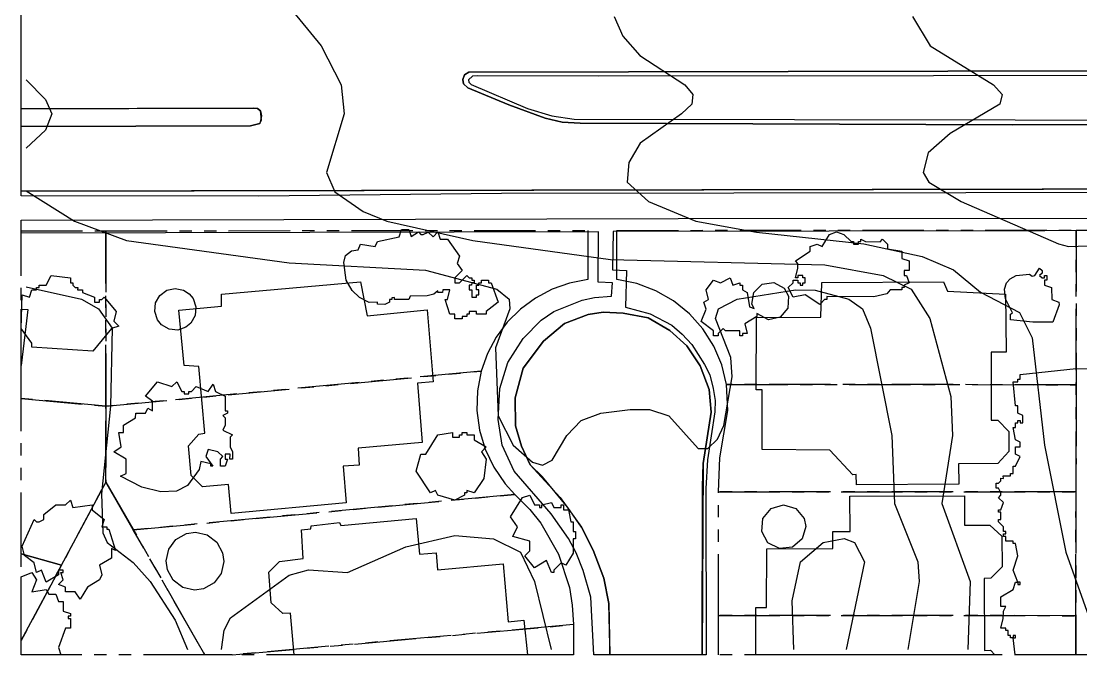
# Model space of a CAD drawing. Header units: metres. Extents: x -550 to 550, y -500 to 950.
# Drawn here: x -550 to -440.4, y -500 to -434.4 of the extents above; entities that cross this region are included whole.
import ezdxf

# ---------------------------------------------------------------- set-up
doc = ezdxf.new("R2010")
doc.units = ezdxf.units.M
doc.header["$LTSCALE"] = 2
doc.linetypes.add('PHANTOM', pattern=[6.35, 3.175, -0.635, 0.635, -0.635, 0.635, -0.635])
for name, color, linetype in [('SITE-BLDG-EXIST', 7, 'CONTINUOUS'), ('SITE-PROPERTY', 7, 'PHANTOM'), ('SITE-ROAD-CURB', 7, 'CONTINUOUS'), ('SITE-ROAD-PAVED', 7, 'CONTINUOUS'), ('SITE-TREE-CANOPY', 94, 'CONTINUOUS'), ('TOPO-CONTOUR-MAJOR', 8, 'CONTINUOUS'), ('TOPO-CONTOUR-MINOR', 9, 'CONTINUOUS')]:
    doc.layers.add(name, color=color, linetype=linetype)

msp = doc.modelspace()

# ---------------------------------------------------------------- linework, layer by layer
at = {"layer": 'SITE-BLDG-EXIST'}
for points in [[(-532.43, -481.43), (-532.7, -478.39), (-531.64, -477.17), (-531.01, -477.05), (-531.64, -470.15), (-533.14, -470.07), (-533.71, -464.34), (-529.28, -463.91), (-529.29, -462.68), (-514.89, -461.42), (-514.2, -464.92), (-508, -464.29), (-507.37, -471.76), (-509, -471.88), (-508.51, -478.02), (-515.14, -478.6), (-515.04, -480.38), (-516.71, -480.49), (-516.38, -484.28), (-528.29, -485.36), (-528.54, -482.38), (-531.25, -482.62)], [(-453.02, -482.33), (-463.58, -482.4), (-463.64, -481.35), (-463.96, -481.36), (-466.36, -478.83), (-473.35, -478.77), (-473.36, -472.57), (-473.96, -472.57), (-473.95, -465.09), (-467.28, -465.07), (-467.19, -461.46), (-454.58, -461.41), (-454.19, -462.37), (-448.17, -462.68), (-448.1, -468.69), (-449.67, -468.69), (-449.66, -475.72), (-448.96, -475.72), (-447.82, -476.9), (-447.82, -478.96), (-448.97, -480.21), (-453.03, -480.24)], [(-549.3, -464.26), (-549.51, -466.01), (-550, -470.06), (-550, -464.23)], [(-473.99, -495.1), (-472.89, -495.1), (-472.88, -489.02), (-466.03, -489), (-466.04, -487.24), (-464.26, -487.23), (-464.28, -483.57), (-452.43, -483.54), (-452.42, -486.58), (-449.8, -486.57), (-448.55, -487.72), (-448.54, -490.91), (-449.7, -492.06), (-450.37, -492.11), (-450.35, -499.55), (-449.73, -499.53), (-449.28, -500), (-474.02, -500)], [(-522.14, -495.68), (-522.93, -495.72), (-524.14, -494.62), (-524.4, -491.46), (-523.29, -490.34), (-520.83, -490.02), (-521, -487.06), (-520.03, -486.95), (-520.02, -486.65), (-517.06, -486.3), (-516.95, -486.62), (-509.14, -485.9), (-508.8, -489.58), (-507.09, -489.43), (-506.92, -491.19), (-500.16, -490.58), (-499.61, -496.6), (-498, -496.4), (-497.61, -500), (-521.76, -500)]]:
    msp.add_lwpolyline(points, close=True, dxfattribs=at)
at = {"layer": 'SITE-PROPERTY'}
for points in [[(-440.89, -495.95), (-440.88, -456.04), (-375.05, -455.95), (-375.09, -500), (-440.89, -500)], [(-541.24, -456.12), (-541.24, -474.27), (-550, -473.47), (-550, -456.13)], [(-541.24, -456.12), (-491.37, -456.08), (-491.37, -461.16), (-493.27, -461.53), (-495.09, -462.17), (-496.8, -463.08), (-498.35, -464.22), (-499.72, -465.58), (-500.86, -467.13), (-501.77, -468.83), (-502.41, -470.65), (-541.24, -474.27)], [(-477.04, -472.03), (-477.54, -469.99), (-478.36, -468.06), (-479.48, -466.27), (-480.88, -464.7), (-482.51, -463.37), (-484.34, -462.32), (-486.31, -461.58), (-488.37, -461.17), (-488.37, -456.08), (-440.88, -456.04), (-440.88, -472.05)], [(-541.24, -482.12), (-541.24, -474.27), (-502.41, -470.65), (-502.8, -472.67), (-502.85, -474.73), (-502.59, -476.76), (-502.01, -478.73), (-501.12, -480.59), (-499.95, -482.29), (-498.93, -483.4), (-538.4, -487.07)], [(-440.89, -483.15), (-477.88, -483.14), (-477.73, -479.6), (-476.9, -474.71), (-477.04, -472.03), (-440.88, -472.05)], [(-541.24, -474.27), (-541.24, -482.12), (-545.84, -490.73), (-550, -489.54), (-550, -473.47)], [(-545.84, -490.73), (-541.24, -482.12), (-531.01, -500), (-550, -500), (-550, -498.52)], [(-440.89, -495.95), (-477.88, -495.93), (-477.88, -483.14), (-440.89, -483.15)], [(-538.4, -487.07), (-498.93, -483.4), (-497.4, -484.95), (-496.25, -486.38), (-494.43, -489.57), (-493.29, -493.05), (-492.99, -494.87), (-492.88, -496.88), (-528.16, -500), (-531.01, -500)], [(-545.84, -490.73), (-550, -498.52), (-550, -489.54)], [(-477.88, -495.93), (-440.89, -495.95), (-440.89, -500), (-477.88, -500)], [(-492.88, -496.88), (-492.88, -500), (-528.16, -500)]]:
    msp.add_lwpolyline(points, close=True, dxfattribs=at)
at = {"layer": 'SITE-ROAD-CURB'}
for points in [[(-385.65, -439.63), (-383.56, -439.95), (-381.38, -440.49), (-378.38, -441.79), (-376.52, -443), (-375.84, -443.75), (-375.81, -444.31), (-375.95, -444.59), (-376.42, -444.89), (-377.23, -444.93), (-447.48, -445.15), (-492.19, -444.99), (-494.03, -444.87), (-495.81, -444.46), (-499.54, -443.1), (-503.8, -441.32), (-504.23, -440.9), (-504.32, -440.47), (-504.13, -439.97), (-503.7, -439.69), (-388.08, -439.48)], [(-490.29, -440.11), (-502.82, -440.1), (-503.3, -440.13), (-503.72, -440.51), (-503.71, -440.74), (-503.46, -440.97), (-497.63, -443.45), (-495.1, -444.24), (-492.79, -444.58), (-424.38, -444.66), (-377.25, -444.55), (-376.49, -444.47), (-376.27, -444.25), (-376.33, -443.9), (-376.64, -443.55), (-378.95, -441.83), (-381.28, -440.92), (-383.78, -440.31), (-386.3, -440.03)], [(-527.68, -443.44), (-525.57, -443.47), (-525.26, -443.72), (-525.14, -444.21), (-525.32, -445.02), (-526.27, -445.26), (-550, -445.32), (-550, -443.5)]]:
    msp.add_lwpolyline(points, close=True, dxfattribs=at)
for points in [[(-255.49, -452.07), (-428.25, -452.15), (-500.32, -452.26), (-525.43, -452.53), (-550, -452.51), (-550, -452.01), (-532.1, -451.97), (-373.97, -451.66), (-255.08, -451.62)], [(-243.08, -455.8), (-488.75, -456.19), (-488.84, -460.15), (-487.4, -460.23), (-487.49, -464.03), (-484.92, -464.7), (-482.7, -465.88), (-481.62, -466.83), (-480.64, -467.9), (-479.31, -469.97), (-478.77, -471.04), (-478.42, -472.45), (-478.22, -473.67), (-478.25, -474.84), (-479.01, -479.82), (-479.18, -482.8), (-479.15, -500), (-479.57, -500), (-479.51, -482.63), (-479.45, -480.21), (-478.62, -474.89), (-478.83, -472.54), (-479.78, -470.09), (-481.16, -468.01), (-482.9, -466.44), (-485.14, -465.14), (-487.74, -464.63), (-489.81, -464.54), (-491.36, -464.78), (-493.8, -465.73), (-495.97, -467.55), (-498.06, -470.33), (-498.91, -473.41), (-498.86, -476.3), (-498.24, -478.41), (-497.35, -480.34), (-494.24, -483.73), (-492.05, -486.78), (-490.84, -489.18), (-489.73, -492.07), (-489.21, -494.69), (-489.1, -500), (-490.77, -500), (-491.06, -494.03), (-491.87, -491.29), (-492.6, -489.46), (-493.38, -487.96), (-495.17, -485.4), (-499, -481), (-500.24, -478.31), (-500.66, -475.64), (-500.48, -472.43), (-499.65, -469.74), (-498.08, -467.25), (-496.22, -465.38), (-494.9, -464.46), (-491.97, -463.29), (-490.68, -463.01), (-488.95, -462.88), (-488.82, -461.51), (-490.31, -461.44), (-490.29, -456.23), (-550, -456.38), (-550, -455.02), (-482.04, -454.84), (-380.33, -454.83)]]:
    msp.add_lwpolyline(points, dxfattribs=at)
at = {"layer": 'SITE-ROAD-PAVED'}
msp.add_lwpolyline([(-373.97, -451.66), (-550, -452.01), (-550, -445.32), (-526.27, -445.26), (-525.32, -445.02), (-525.14, -444.64), (-525.26, -443.72), (-525.57, -443.47), (-526, -443.44), (-550, -443.5), (-550, -433.07)], dxfattribs=at)
for points in [[(-388.08, -439.48), (-503.7, -439.69), (-504.13, -439.97), (-504.32, -440.47), (-504.23, -440.9), (-503.8, -441.32), (-499.54, -443.1), (-495.81, -444.46), (-494.03, -444.87), (-492.19, -444.99), (-447.48, -445.15), (-377.23, -444.93), (-376.42, -444.89), (-375.95, -444.59), (-375.81, -444.31), (-375.84, -443.75), (-376.52, -443), (-378.38, -441.79), (-381.38, -440.49), (-383.56, -439.95), (-385.65, -439.63)], [(-489.1, -498.98), (-489.21, -494.69), (-489.73, -492.07), (-490.84, -489.18), (-492.05, -486.78), (-493.44, -484.75), (-496.09, -481.57), (-497.35, -480.34), (-498.24, -478.41), (-498.86, -476.3), (-498.91, -473.41), (-498.06, -470.33), (-495.97, -467.55), (-493.8, -465.73), (-491.36, -464.78), (-489.81, -464.54), (-487.74, -464.63), (-485.14, -465.14), (-482.9, -466.44), (-481.16, -468.01), (-479.78, -470.09), (-478.83, -472.54), (-478.62, -474.89), (-479.45, -480.21), (-479.57, -500), (-489.1, -500)]]:
    msp.add_lwpolyline(points, close=True, dxfattribs=at)
at = {"layer": 'SITE-TREE-CANOPY'}
for points in [[(-509.9, -463.24), (-511.4, -463.24), (-511.4, -463.04), (-511.65, -463.07), (-511.65, -463.24), (-511.91, -463.24), (-511.9, -463.49), (-512.4, -463.74), (-513.15, -463.73), (-513.15, -463.52), (-514.01, -463.53), (-515.01, -463.04), (-515.75, -462.3), (-516.4, -461.24), (-516.61, -459.4), (-516.44, -458.68), (-515.83, -458.2), (-515.15, -458.1), (-514.9, -457.49), (-513.4, -457.74), (-513.15, -457.24), (-510.9, -456.74), (-510.65, -455.99), (-509.9, -455.99), (-509.66, -456.72), (-508.9, -456.24), (-508.65, -456.49), (-508.41, -456.49), (-507.9, -456.25), (-507.4, -456.74), (-506.9, -456.24), (-506.65, -456.99), (-505.9, -456.99), (-504.65, -458.74), (-504.91, -459.49), (-504.4, -460.24), (-505.15, -460.99), (-505.15, -461.49), (-504.66, -461.49), (-503.9, -460.74), (-503.65, -460.99), (-503.4, -460.99), (-503.4, -461.23), (-503.15, -461.24), (-503.15, -461.49), (-503.4, -461.49), (-503.41, -461.74), (-503.65, -461.74), (-503.65, -462.24), (-503.4, -462.24), (-503.4, -462.99), (-502.9, -462.99), (-502.9, -462.74), (-502.66, -462.74), (-502.65, -462.24), (-502.9, -462.24), (-502.9, -461.74), (-502.65, -461.74), (-502.65, -461.49), (-502.4, -461.49), (-502.4, -461.24), (-501.65, -461.24), (-501.65, -461.49), (-501.4, -461.49), (-500.65, -463.49), (-501.9, -464.49), (-501.9, -464.74), (-502.9, -464.74), (-502.9, -464.49), (-503.66, -464.49), (-503.66, -464.74), (-503.9, -464.74), (-503.9, -464.99), (-504.4, -464.99), (-504.4, -465.24), (-505.15, -465.24), (-505.15, -464.74), (-505.65, -464.74), (-506.15, -463.24), (-505.9, -463.24), (-505.65, -462.24), (-506.4, -462.24), (-506.41, -462.49), (-506.9, -462.49), (-506.9, -462.32), (-507.31, -462.68), (-508.01, -462.86), (-509.76, -462.89)], [(-460.47, -462.65), (-461.79, -462.96), (-466.65, -462.91), (-466.65, -463.24), (-466.9, -463.24), (-467.4, -463.74), (-468.9, -462.74), (-470.15, -462.99), (-470.65, -461.99), (-470.15, -461.49), (-470.15, -461.24), (-469.65, -461.24), (-469.65, -461.49), (-469.41, -461.49), (-469.41, -461.74), (-469.15, -461.74), (-469.15, -461.49), (-468.9, -461.49), (-468.9, -460.99), (-469.15, -460.99), (-469.15, -460.74), (-469.65, -460.74), (-469.65, -460.99), (-469.9, -460.99), (-469.65, -459.99), (-469.66, -459.49), (-469.9, -459.24), (-468.4, -458.24), (-468.4, -457.74), (-467.65, -457.49), (-467.15, -457.74), (-466.4, -456.49), (-465.65, -456.24), (-464.9, -456.49), (-464.15, -457.24), (-463.9, -457.24), (-463.9, -457.49), (-463.4, -457.49), (-463.4, -457.24), (-463.16, -457.24), (-463.16, -456.99), (-462.65, -457.24), (-461.15, -457.25), (-460.9, -456.99), (-460.4, -457.49), (-460.4, -457.99), (-458.9, -458.24), (-458.9, -458.99), (-458.15, -459.24), (-458.15, -460.24), (-458.65, -460.24), (-458.65, -460.74), (-458.41, -460.74), (-458.15, -461.49), (-458.65, -461.74), (-458.65, -461.99), (-458.9, -461.99), (-458.9, -462.24), (-460.11, -462.24)], [(-448.17, -463.16), (-448.29, -462.16), (-448.07, -461.51), (-447.69, -461.1), (-447.09, -460.74), (-445.71, -460.62), (-445.41, -460.8), (-445.15, -460.74), (-444.65, -459.99), (-444.4, -460.24), (-444.4, -460.49), (-444.65, -460.74), (-444.4, -461), (-444.15, -460.98), (-444.16, -460.74), (-443.9, -460.74), (-443.9, -461.24), (-444.15, -461.24), (-444.15, -461.74), (-443.41, -461.99), (-443.4, -463.24), (-442.65, -463.49), (-442.64, -463.77), (-443.27, -465.56), (-445.36, -465.57), (-447.65, -465.35), (-447.65, -464.74), (-447.47, -464.62)], [(-549.9, -462.74), (-549.15, -462.99), (-548.9, -462.24), (-548.4, -462.24), (-548.4, -461.99), (-548.15, -461.99), (-548.15, -461.74), (-547.4, -461.74), (-546.9, -460.74), (-544.9, -460.99), (-544.91, -461.49), (-544.65, -461.49), (-544.65, -461.74), (-544.4, -461.99), (-544.15, -461.99), (-544.16, -462.24), (-543.65, -462.23), (-543.65, -462.49), (-542.4, -462.99), (-542.4, -463.49), (-541.9, -463.49), (-541.9, -463.24), (-541.65, -463.24), (-541.4, -462.99), (-540.16, -464.49), (-540.4, -465.49), (-539.9, -465.99), (-540.65, -466.24), (-542.59, -468.57), (-548.9, -468.17), (-548.9, -467.74), (-550, -466.24)], [(-476.4, -461.74), (-475.65, -461.49), (-475.65, -461.74), (-475.4, -461.74), (-475.4, -462.24), (-474.9, -462.49), (-474.66, -463.99), (-474.18, -464.15), (-474.42, -463.71), (-474.23, -462.5), (-473.36, -461.63), (-472.14, -461.47), (-471.06, -462.06), (-470.61, -462.89), (-470.69, -464.13), (-471.5, -465.06), (-472.71, -465.32), (-473.9, -464.67), (-473.91, -464.99), (-475.15, -465.74), (-474.9, -466.74), (-475.4, -466.74), (-475.4, -466.99), (-475.65, -466.99), (-475.65, -466.49), (-477.15, -466.49), (-477.4, -466.24), (-477.9, -466.74), (-477.9, -466.99), (-478.4, -466.99), (-478.4, -466.49), (-479.65, -465.5), (-479.15, -464.24), (-479.4, -463.49), (-478.9, -463.24), (-479.15, -462.24), (-478.4, -461.24), (-477.65, -461.49), (-476.65, -460.99)], [(-532.44, -465.67), (-532.96, -466.1), (-533.81, -466.39), (-534.7, -466.3), (-535.48, -465.86), (-535.91, -465.34), (-536.19, -464.49), (-536.12, -463.59), (-535.67, -462.81), (-534.95, -462.28), (-534.08, -462.08), (-533.2, -462.26), (-532.63, -462.63), (-532.2, -463.14), (-531.92, -464), (-532, -464.89)], [(-539.15, -481.24), (-539.15, -479.74), (-540.4, -478.99), (-539.66, -478.49), (-539.9, -476.99), (-539.4, -476.99), (-539.4, -476.25), (-538.16, -475.49), (-538.15, -474.99), (-537.15, -474.99), (-536.9, -474.49), (-536.41, -474.74), (-536.4, -473.74), (-537.15, -473.25), (-535.9, -471.75), (-534.4, -472.24), (-533.9, -471.74), (-533.4, -472.74), (-533.15, -472.74), (-533.15, -472.99), (-532.65, -472.98), (-532.65, -472.74), (-532.4, -472.74), (-531.9, -472.24), (-530.65, -472.74), (-530.15, -471.99), (-529.9, -472.74), (-528.9, -473.23), (-528.9, -474.74), (-528.65, -474.74), (-528.65, -474.99), (-529.15, -475.24), (-528.91, -475.49), (-528.9, -476.24), (-529.15, -476.74), (-528.15, -477.24), (-528.4, -477.48), (-528.4, -478.49), (-528.15, -478.99), (-528.15, -479.74), (-528.41, -479.74), (-528.4, -479.24), (-528.9, -479.24), (-528.9, -479.74), (-528.65, -479.74), (-528.91, -480.49), (-529.4, -480.49), (-529.4, -479.74), (-529.15, -479.49), (-529.65, -478.98), (-530.65, -478.74), (-530.91, -479.49), (-530.16, -480.49), (-530.4, -480.49), (-530.4, -480.24), (-531.41, -479.99), (-531.6, -480.81), (-532.79, -482.47), (-533.92, -483.06), (-535.56, -483.15), (-537.52, -482.66), (-539.73, -481.53)], [(-503.9, -477.24), (-503.15, -477.24), (-503.15, -477.74), (-501.9, -478.49), (-502.4, -478.99), (-501.9, -479.74), (-502.16, -481.74), (-503.15, -483.24), (-503.9, -482.99), (-503.9, -483.24), (-504.15, -483.24), (-504.15, -483.49), (-505.15, -483.99), (-506.91, -483.49), (-507.15, -482.99), (-507.65, -483.24), (-509.15, -480.99), (-508.66, -479.24), (-508.15, -479.24), (-506.9, -477.24), (-505.4, -476.99), (-505.4, -477.49), (-504.65, -477.48), (-504.65, -477.24), (-504.4, -477.24), (-504.4, -476.98), (-503.9, -476.99)], [(-541.15, -486.99), (-540.94, -486.99), (-540.23, -489.2), (-540.65, -488.99), (-540.65, -489.99), (-541.9, -490.74), (-541.65, -491.74), (-541.9, -492.24), (-543.15, -492.99), (-543.91, -494.24), (-544.4, -493.49), (-545.4, -493.49), (-545.4, -492.99), (-546.15, -492.74), (-545.65, -492.24), (-545.9, -491.49), (-545.65, -491.49), (-545.65, -491.24), (-546.15, -491.24), (-546.15, -491.74), (-547.4, -492.49), (-547.9, -491.24), (-548.4, -491.49), (-548.66, -490.49), (-549.65, -489.73), (-549.9, -488.74), (-548.65, -485.99), (-548.4, -486.24), (-548.15, -486.24), (-547.65, -485.99), (-547.65, -485.49), (-546.4, -484.49), (-545.4, -484.49), (-544.9, -483.99), (-544.65, -484.74), (-542.66, -484.49), (-542.65, -484.99), (-541.4, -485.99), (-541.65, -486.74), (-541.15, -486.74)], [(-496.9, -484.49), (-496.4, -484.49), (-496.4, -484.74), (-496.15, -484.74), (-496.15, -484.49), (-495.15, -484.24), (-494.9, -484.74), (-494.15, -484.74), (-494.15, -484.49), (-493.9, -484.49), (-493.9, -484.99), (-493.4, -484.99), (-493.15, -486.24), (-492.9, -486.24), (-492.9, -487.23), (-492.65, -487.23), (-492.65, -487.99), (-492.9, -487.99), (-492.9, -489.49), (-493.65, -490.74), (-494.15, -490.49), (-494.9, -491.24), (-494.9, -491.49), (-495.15, -491.49), (-495.65, -490.25), (-496.9, -490.99), (-497.9, -489.74), (-497.4, -489.24), (-497.4, -488.24), (-499.15, -487.74), (-498.65, -486.74), (-499.4, -485.73), (-498.15, -483.73), (-497.4, -483.49)], [(-471.57, -489.01), (-472.76, -488.4), (-473.4, -487.23), (-473.27, -485.89), (-472.43, -484.86), (-471.14, -484.47), (-469.86, -484.86), (-469.01, -485.9), (-468.84, -486.71), (-469.21, -488), (-470.23, -488.86)], [(-529.31, -491.57), (-530.05, -492.55), (-531.14, -493.16), (-532.07, -493.3), (-533.28, -493.02), (-534.27, -492.27), (-534.88, -491.19), (-535.02, -490.27), (-534.74, -489.06), (-533.99, -488.06), (-532.9, -487.44), (-531.98, -487.31), (-530.76, -487.59), (-529.77, -488.34), (-529.16, -489.43), (-529.03, -490.35)], [(-548.9, -491.49), (-548.4, -492.24), (-548.91, -493.48), (-547.4, -493.24), (-547.15, -493.74), (-546.41, -493.74), (-546.15, -494.49), (-545.65, -494.49), (-545.65, -495.49), (-544.91, -495.74), (-544.91, -495.99), (-545.15, -495.99), (-545.15, -496.24), (-544.9, -496.24), (-544.9, -497.24), (-545.4, -497.24), (-546.15, -499.24), (-545.9, -499.99), (-550, -500), (-550, -491.93)], [(-446.9, -492.74), (-446.65, -492.74), (-446.65, -492.49), (-446.9, -492.49)], [(-447.15, -498.24), (-447.15, -497.99), (-447.4, -497.99), (-447.4, -498.24)]]:
    msp.add_lwpolyline(points, close=True, dxfattribs=at)
msp.add_lwpolyline([(-437.62, -500), (-447.18, -500), (-447.4, -498.24), (-447.65, -498.24), (-447.65, -497.99), (-447.9, -497.99), (-447.9, -497.49), (-448.15, -497.49), (-448.15, -497.24), (-448.65, -497.24), (-448.41, -496.24), (-448.4, -495.5), (-448.15, -495), (-448.65, -494.99), (-448.65, -493.99), (-447.4, -493.24), (-447.15, -492.49), (-446.9, -492.49), (-447.4, -491.24), (-446.9, -489.74), (-447.15, -488.49), (-447.4, -488.49), (-447.4, -488.24), (-448.16, -488.24), (-448.15, -487.74), (-448.4, -487.74), (-448.4, -487.49), (-448.15, -487.49), (-448.15, -487.24), (-448.4, -487.24), (-448.4, -486.74), (-448.9, -486.24), (-448.9, -486), (-448.65, -485.98), (-448.65, -485.24), (-448.9, -485.24), (-448.9, -484.99), (-448.65, -484.99), (-448.4, -484.24), (-448.9, -483.74), (-448.65, -483.49), (-448.65, -483.24), (-448.9, -482.74), (-449.15, -482.74), (-449.15, -482.23), (-448.91, -482.24), (-448.65, -481.99), (-448.65, -481.73), (-448.4, -481.74), (-448.41, -481.49), (-447.65, -481.49), (-447.65, -481.24), (-447.4, -481.24), (-447.4, -480.49), (-447.15, -480.49), (-446.65, -479.49), (-447.15, -479.23), (-447.15, -478.49), (-446.65, -478.49), (-446.65, -477.99), (-447.15, -477.74), (-447.4, -476.49), (-447.16, -476.49), (-447.15, -475.99), (-446.9, -475.99), (-446.9, -475.74), (-446.66, -475.74), (-446.65, -475.99), (-446.4, -475.99), (-446.4, -475.24), (-446.9, -474.99), (-446.9, -474.24), (-447.15, -474.24), (-447.4, -471.74), (-446.9, -471.74), (-446.9, -471.49), (-446.65, -471.49), (-446.65, -471), (-440.88, -470.36), (-439.4, -470.41)], dxfattribs=at)
at = {"layer": 'TOPO-CONTOUR-MAJOR'}
msp.add_lwpolyline([(-457.8, -433.96), (-455.97, -436.98), (-449.43, -441.01), (-448.53, -442.02), (-448.75, -443.03), (-453.89, -446.05), (-456.19, -448.07), (-456.7, -450.08), (-456.11, -451.09), (-452.77, -453.1), (-442.69, -457.48), (-441.68, -457.74), (-436.64, -457.57)], dxfattribs=at)
at = {"layer": 'TOPO-CONTOUR-MINOR'}
for points in [[(-523.07, -431.94), (-518.97, -436.98), (-516.89, -441.01), (-516.6, -444.03), (-518.43, -450.08), (-517.54, -452.1), (-514.62, -454.11), (-512.19, -455.12), (-503.28, -457.13), (-489.04, -459.08), (-466.87, -459.65), (-460.83, -460.74), (-457.95, -462.17), (-456.02, -465.19), (-453.85, -473.26), (-453.67, -477.29), (-454.76, -484.34), (-451.84, -492.4), (-452.09, -499.45)], [(-488.67, -433.96), (-487.78, -435.97), (-486.01, -437.99), (-481.35, -441.01), (-480.52, -442.02), (-480.64, -443.03), (-481.69, -444.03), (-485.96, -447.06), (-487.16, -449.07), (-487.32, -451.09), (-485.1, -453.1), (-480.2, -455.12), (-473.93, -456.25), (-462.84, -457.47), (-456.8, -458.77), (-453.56, -460.16), (-450.75, -462.46), (-446.72, -464.56), (-445.43, -467.21), (-444.13, -478.29), (-441.94, -489.38), (-438.34, -499.45)], [(-549.5, -440.51), (-547.48, -442.52), (-546.84, -444.03), (-547.48, -445.7), (-549.5, -447.58)], [(-549.5, -452), (-544.5, -455.12), (-539.1, -457.13), (-522.29, -459.42), (-508.18, -460.2), (-500.79, -462.17), (-499.53, -463.18), (-499.47, -464.19), (-500.93, -468.22), (-500.67, -475.27), (-499.12, -478.32), (-497.1, -480.07), (-496.09, -480.37), (-495.09, -479.85), (-493.56, -477.29), (-492.06, -475.75), (-490.05, -475), (-487.02, -474.63), (-485.01, -474.61), (-483, -475.27), (-479.97, -478.64), (-478.96, -478.66), (-477.96, -477.69), (-477.33, -476.28), (-476.44, -471.24), (-476.6, -469.23), (-478.17, -465.19), (-477.86, -464.19), (-475.95, -463.18), (-469.89, -462.23), (-467.88, -462.27), (-464.38, -463.18), (-462.97, -464.19), (-462.13, -466.2), (-459.94, -477.29), (-459.66, -484.34), (-457.24, -490.38), (-457.11, -492.4), (-458.29, -499.45)], [(-549.5, -461.93), (-543.76, -463.18), (-542.02, -464.19), (-540.58, -466.2), (-540.76, -474.26), (-541.69, -483.33), (-541.55, -487.36), (-541.09, -488.37), (-538.41, -490.45), (-536.65, -492.4), (-534.07, -496.43), (-532.78, -499.45)], [(-529.29, -499.45), (-529.01, -497.44), (-528.34, -496.19), (-522.29, -491.76), (-520.28, -491.22), (-516.24, -491.48), (-510.2, -488.82), (-505.16, -487.65), (-501.13, -488), (-498.36, -489.38), (-496.91, -492.4), (-495.17, -499.45)], [(-470.09, -499.45), (-470.24, -494.42), (-469.4, -490.38), (-467.05, -488.37), (-464.86, -487.97), (-463.79, -488.37), (-462.75, -490.38), (-464.67, -499.45)]]:
    msp.add_lwpolyline(points, dxfattribs=at)

doc.saveas('drawing.dxf')
